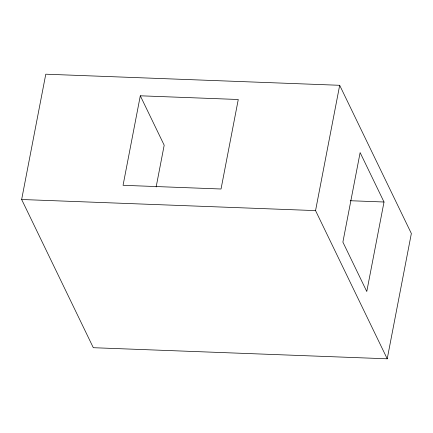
<?xml version="1.0" encoding="UTF-8"?>
<svg xmlns="http://www.w3.org/2000/svg" width="433" height="433" viewBox="0 0 433 433"><rect width="100%" height="100%" fill="white"/><g stroke="black" fill="none" stroke-linecap="round" stroke-linejoin="round"><path stroke-width="0.65" d="M21.65 199.499L45.779 74.195L339.683 85.296L411.35 233.501L387.221 358.805L93.317 347.704L21.65 199.499L315.554 210.606L387.221 358.805M140.303 95.796L123.064 185.302L221.036 189.005L238.269 99.498L140.303 95.796L164.188 145.196L156.145 186.964M315.554 210.606L339.683 85.296M384.017 202L366.778 291.506L342.887 242.107L360.126 152.6L384.017 202L350.232 200.723"/></g></svg>
